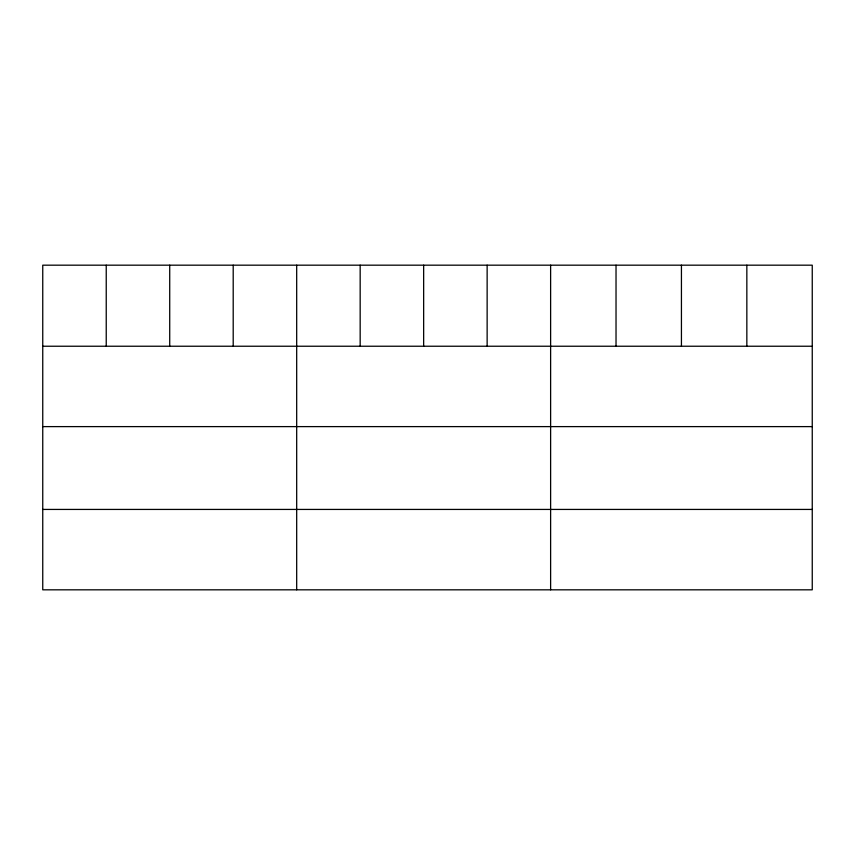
<?xml version="1.0" encoding="UTF-8"?>
<svg xmlns="http://www.w3.org/2000/svg" width="855" height="855" viewBox="0 0 855 855"><rect width="100%" height="100%" fill="white"/><g stroke="black" fill="none" stroke-linecap="round" stroke-linejoin="round"><path stroke-width="1.28" d="M812.25 346.232L812.25 589.822L42.75 589.822L42.75 265.178L812.25 265.178L812.25 346.232L42.75 346.232M42.75 426.613L812.25 426.613M42.75 509.43L812.25 509.43M746.842 265.178L746.842 346.232M681.435 265.178L681.435 346.232M616.028 265.178L616.028 346.232M550.62 265.178L550.62 589.822M487.136 265.178L487.136 346.232M423.653 265.178L423.653 346.232M360.169 265.178L360.169 346.232M296.685 265.178L296.685 589.822M233.201 265.178L233.201 346.232M169.718 265.178L169.718 346.232M106.234 265.178L106.234 346.232"/></g></svg>
